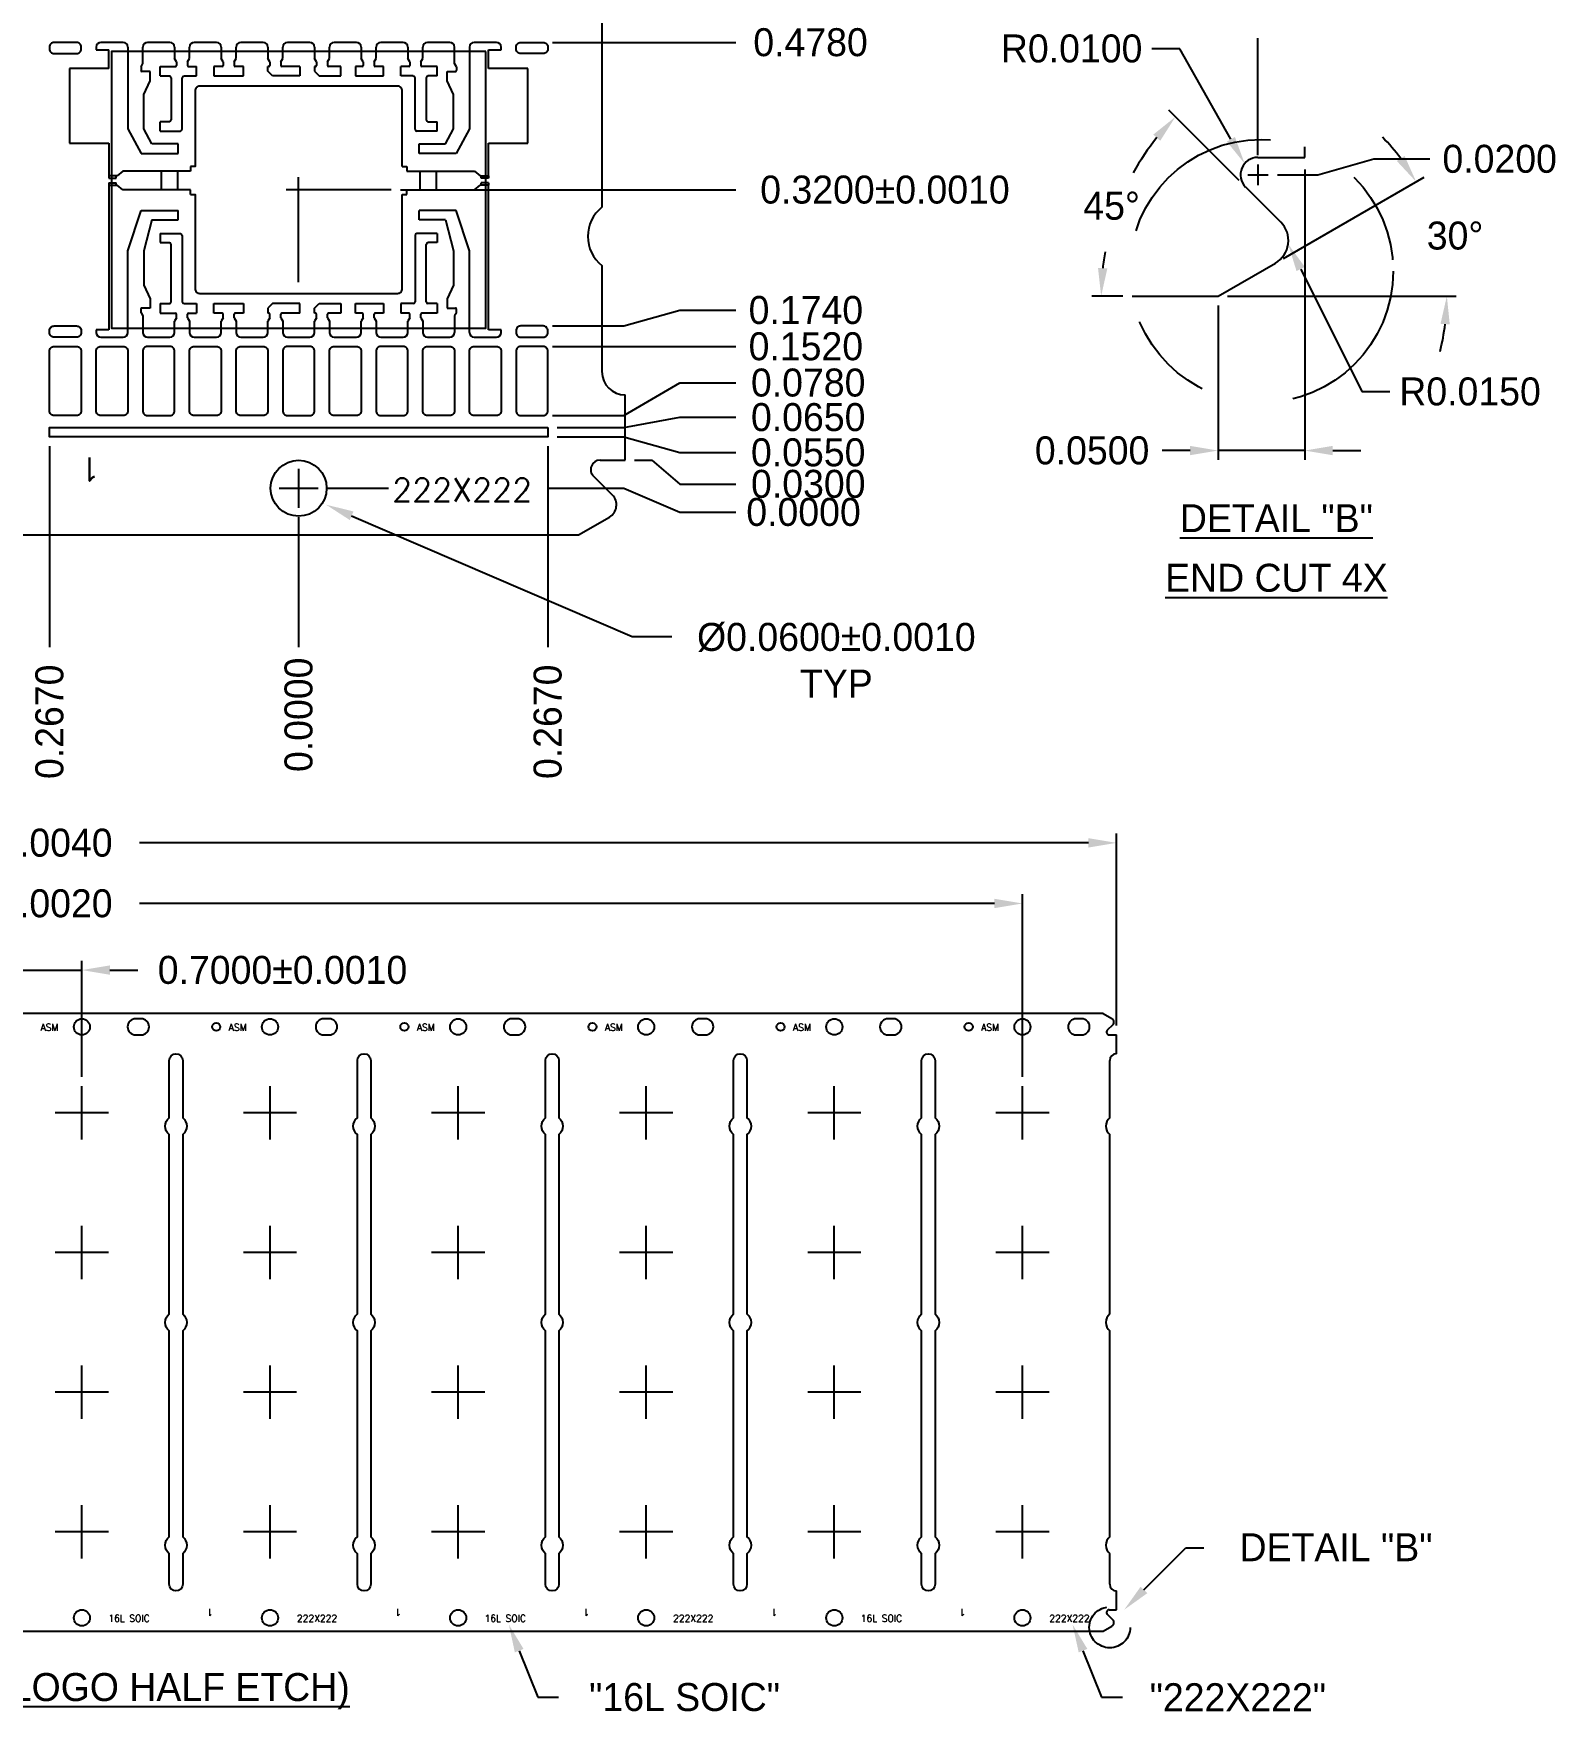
# Model space of a CAD drawing. Extents: x -3.71 to -0.57, y -3.69 to 0.24.
# Drawn here: x -2.202 to -0.571, y -3.687 to -1.888 of the extents above; entities that cross this region are included whole.
import ezdxf

# ---------------------------------------------------------------- set-up
doc = ezdxf.new("R2010")
doc.units = 0
doc.header["$MEASUREMENT"] = 0
doc.linetypes.add('CENTER', pattern=[2, 1.25, -0.25, 0.25, -0.25])
doc.linetypes.add('HIDDEN', pattern=[0.375, 0.25, -0.125])
for name, color, linetype in [('1', 7, 'Continuous'), ('1D', 4, 'Continuous'), ('3D', 4, 'Continuous')]:
    doc.layers.add(name, color=color, linetype=linetype)
doc.styles.add('ROMANS', font='romans', dxfattribs={"height": 2.5})

msp = doc.modelspace()

# ---------------------------------------------------------------- linework, layer by layer
at = {"layer": '1'}
for p, q in [((-1.5928, -1.307), (-1.5928, -2.0745)), ((-2.1348, -1.9027), (-2.1348, -1.9057)), ((-2.1348, -1.9057), (-2.1213, -1.9057)), ((-2.1058, -1.8977), (-2.1298, -1.8977)), ((-2.1213, -1.9257), (-2.1213, -1.9057)), ((-2.1008, -1.9027), (-2.1008, -1.9902)), ((-2.0848, -1.9205), (-2.0848, -1.9027)), ((-2.0558, -1.8977), (-2.0798, -1.8977)), ((-2.0508, -1.9027), (-2.0508, -1.915)), ((-2.0348, -1.915), (-2.0348, -1.9027)), ((-2.0058, -1.8977), (-2.0298, -1.8977)), ((-2.0008, -1.9027), (-2.0008, -1.915)), ((-1.9848, -1.915), (-1.9848, -1.9027)), ((-1.9558, -1.8977), (-1.9798, -1.8977)), ((-1.9508, -1.9027), (-1.9508, -1.915)), ((-1.9348, -1.915), (-1.9348, -1.9027)), ((-1.9058, -1.8977), (-1.9298, -1.8977)), ((-1.9008, -1.9027), (-1.9008, -1.915)), ((-1.8848, -1.915), (-1.8848, -1.9027)), ((-1.8558, -1.8977), (-1.8798, -1.8977)), ((-1.8508, -1.9027), (-1.8508, -1.915)), ((-1.8348, -1.915), (-1.8348, -1.9027)), ((-1.8058, -1.8977), (-1.8298, -1.8977)), ((-1.8008, -1.9027), (-1.8008, -1.915)), ((-1.7848, -1.915), (-1.7848, -1.9027)), ((-1.7558, -1.8977), (-1.7798, -1.8977)), ((-1.7508, -1.9205), (-1.7508, -1.9027)), ((-1.7348, -1.9027), (-1.7348, -1.9902)), ((-1.7058, -1.8977), (-1.7298, -1.8977)), ((-1.7143, -1.9057), (-1.7008, -1.9057)), ((-1.7143, -1.9257), (-1.7143, -1.9057)), ((-1.7008, -1.9057), (-1.7008, -1.9027)), ((-2.0867, -1.924), (-2.0848, -1.9205)), ((-2.0867, -1.924), (-2.0867, -1.928)), ((-2.0662, -1.9337), (-2.0662, -1.9234)), ((-2.0662, -1.9234), (-2.0498, -1.9234)), ((-2.0488, -1.9185), (-2.0508, -1.915)), ((-2.0488, -1.9185), (-2.0488, -1.9225)), ((-2.0368, -1.9185), (-2.0348, -1.915)), ((-2.0368, -1.9185), (-2.0368, -1.9225)), ((-2.0358, -1.9234), (-2.0273, -1.9234)), ((-2.0273, -1.9337), (-2.0273, -1.9234)), ((-2.0087, -1.9234), (-2.0087, -1.9337)), ((-1.9998, -1.9234), (-2.0087, -1.9234)), ((-1.9988, -1.9185), (-2.0008, -1.915)), ((-1.9988, -1.9185), (-1.9988, -1.9225)), ((-1.9868, -1.9185), (-1.9848, -1.915)), ((-1.9868, -1.9185), (-1.9868, -1.9225)), ((-1.9769, -1.9234), (-1.9858, -1.9234)), ((-1.9769, -1.9337), (-1.9769, -1.9234)), ((-1.9488, -1.9185), (-1.9508, -1.915)), ((-1.9508, -1.9287), (-1.9508, -1.9234)), ((-1.9498, -1.9234), (-1.9508, -1.9234)), ((-1.9488, -1.9185), (-1.9488, -1.9225)), ((-1.9368, -1.9185), (-1.9348, -1.915)), ((-1.9368, -1.9185), (-1.9368, -1.9225)), ((-1.9165, -1.9234), (-1.9358, -1.9234)), ((-1.9165, -1.9234), (-1.9165, -1.9337)), ((-1.8988, -1.9185), (-1.9008, -1.915)), ((-1.9008, -1.9234), (-1.9008, -1.9287)), ((-1.8998, -1.9234), (-1.9008, -1.9234)), ((-1.8988, -1.9185), (-1.8988, -1.9225)), ((-1.8868, -1.9185), (-1.8848, -1.915)), ((-1.8868, -1.9185), (-1.8868, -1.9225)), ((-1.8725, -1.9234), (-1.8858, -1.9234)), ((-1.8725, -1.9337), (-1.8725, -1.9234)), ((-1.8568, -1.9234), (-1.8568, -1.9337)), ((-1.8498, -1.9234), (-1.8568, -1.9234)), ((-1.8488, -1.9185), (-1.8508, -1.915)), ((-1.8488, -1.9185), (-1.8488, -1.9225)), ((-1.8368, -1.9185), (-1.8348, -1.915)), ((-1.8368, -1.9185), (-1.8368, -1.9225)), ((-1.8269, -1.9234), (-1.8358, -1.9234)), ((-1.8269, -1.9337), (-1.8269, -1.9234)), ((-1.8083, -1.9337), (-1.8083, -1.9234)), ((-1.7998, -1.9234), (-1.8083, -1.9234)), ((-1.7988, -1.9185), (-1.8008, -1.915)), ((-1.7988, -1.9185), (-1.7988, -1.9225)), ((-1.7868, -1.9185), (-1.7848, -1.915)), ((-1.7868, -1.9185), (-1.7868, -1.9225)), ((-1.7694, -1.9234), (-1.7858, -1.9234)), ((-1.7694, -1.9337), (-1.7694, -1.9234)), ((-1.7488, -1.924), (-1.7508, -1.9205)), ((-1.7488, -1.924), (-1.7488, -1.928)), ((-2.1213, -1.9257), (-2.1633, -1.9257)), ((-2.1633, -1.9257), (-2.1633, -2.0057)), ((-2.0769, -1.929), (-2.0858, -1.929)), ((-2.0838, -1.9534), (-2.0769, -1.9388)), ((-2.0769, -1.9388), (-2.0769, -1.929)), ((-2.0662, -1.9337), (-2.0564, -1.9337)), ((-2.0544, -1.9357), (-2.0544, -1.9809)), ((-2.0426, -1.9908), (-2.0426, -1.9357)), ((-2.0406, -1.9337), (-2.0273, -1.9337)), ((-2.0087, -1.9337), (-1.9769, -1.9337)), ((-1.9458, -1.9337), (-1.9508, -1.9287)), ((-1.9165, -1.9337), (-1.9458, -1.9337)), ((-1.9008, -1.9287), (-1.8958, -1.9337)), ((-1.8958, -1.9337), (-1.8725, -1.9337)), ((-1.8568, -1.9337), (-1.8269, -1.9337)), ((-1.795, -1.9337), (-1.8083, -1.9337)), ((-1.793, -1.9908), (-1.793, -1.9357)), ((-1.7812, -1.9357), (-1.7812, -1.9809)), ((-1.7694, -1.9337), (-1.7792, -1.9337)), ((-1.7587, -1.9388), (-1.7587, -1.929)), ((-1.7587, -1.929), (-1.7498, -1.929)), ((-1.7518, -1.9534), (-1.7587, -1.9388)), ((-1.6723, -1.9257), (-1.7143, -1.9257)), ((-1.6723, -2.0057), (-1.6723, -1.9257)), ((-2.0838, -1.9902), (-2.0838, -1.9534)), ((-1.7518, -1.9902), (-1.7518, -1.9534)), ((-2.1008, -1.9902), (-2.0867, -2.0168)), ((-2.0751, -2.0065), (-2.0838, -1.9902)), ((-2.0564, -1.9829), (-2.0662, -1.9829)), ((-2.0662, -1.9927), (-2.0662, -1.9829)), ((-2.0662, -1.9927), (-2.0446, -1.9927)), ((-1.7694, -1.9927), (-1.791, -1.9927)), ((-1.7792, -1.9829), (-1.7694, -1.9829)), ((-1.7694, -1.9927), (-1.7694, -1.9829)), ((-1.7605, -2.0065), (-1.7518, -1.9902)), ((-1.7348, -1.9902), (-1.7489, -2.0168)), ((-2.1633, -2.0057), (-2.1213, -2.0057)), ((-2.1213, -2.0057), (-2.1213, -2.0406)), ((-2.0469, -2.0065), (-2.0751, -2.0065)), ((-2.0469, -2.0168), (-2.0469, -2.0065)), ((-1.7887, -2.0168), (-1.7887, -2.0065)), ((-1.7887, -2.0065), (-1.7605, -2.0065)), ((-1.7143, -2.0057), (-1.6723, -2.0057)), ((-1.7143, -2.0406), (-1.7143, -2.0057)), ((-2.0867, -2.0168), (-2.0469, -2.0168)), ((-2.0338, -2.0307), (-2.0338, -2.0357)), ((-1.8068, -2.0307), (-1.8018, -2.0307)), ((-1.8018, -2.0307), (-1.8018, -2.0357)), ((-1.7489, -2.0168), (-1.7887, -2.0168)), ((-0.8897, -2.021), (-0.8395, -2.021)), ((-2.1123, -2.0406), (-2.1213, -2.0406)), ((-2.1123, -2.0406), (-2.1213, -2.0406)), ((-2.1063, -2.0357), (-2.1123, -2.0406)), ((-2.0338, -2.0357), (-2.1063, -2.0357)), ((-1.8018, -2.0357), (-1.7293, -2.0357)), ((-1.7293, -2.0357), (-1.7233, -2.0406)), ((-1.7233, -2.0406), (-1.7143, -2.0406)), ((-1.7233, -2.0406), (-1.7143, -2.0406)), ((-2.1213, -2.0509), (-2.1213, -2.2057)), ((-2.1213, -2.0509), (-2.1123, -2.0509)), ((-2.1213, -2.0509), (-2.1123, -2.0509)), ((-2.1063, -2.0557), (-2.1123, -2.0509)), ((-2.0338, -2.0557), (-2.1063, -2.0557)), ((-2.0338, -2.0607), (-2.0338, -2.0557)), ((-1.8068, -2.0607), (-1.8018, -2.0607)), ((-1.8018, -2.0607), (-1.8018, -2.0557)), ((-1.8018, -2.0557), (-1.7293, -2.0557)), ((-1.7293, -2.0557), (-1.7233, -2.0509)), ((-1.7143, -2.0509), (-1.7233, -2.0509)), ((-1.7143, -2.0509), (-1.7233, -2.0509)), ((-1.7143, -2.2057), (-1.7143, -2.0509)), ((-0.8652, -2.0904), (-0.9028, -2.0528)), ((-2.1008, -2.1213), (-2.0867, -2.0778)), ((-2.0867, -2.0778), (-2.0469, -2.0778)), ((-2.0469, -2.088), (-2.0469, -2.0778)), ((-1.7489, -2.0778), (-1.7887, -2.0778)), ((-1.7887, -2.088), (-1.7887, -2.0778)), ((-1.7348, -2.1213), (-1.7489, -2.0778)), ((-2.0751, -2.088), (-2.0838, -2.1212)), ((-2.0751, -2.088), (-2.0469, -2.088)), ((-2.0662, -2.1026), (-2.0446, -2.1026)), ((-2.0662, -2.1026), (-2.0662, -2.1124)), ((-2.0426, -2.1046), (-2.0426, -2.1758)), ((-1.793, -2.1046), (-1.793, -2.1758)), ((-1.7694, -2.1026), (-1.791, -2.1026)), ((-1.7605, -2.088), (-1.7887, -2.088)), ((-1.7694, -2.1026), (-1.7694, -2.1124)), ((-1.7605, -2.088), (-1.7518, -2.1212)), ((-2.1008, -2.2087), (-2.1008, -2.1213)), ((-2.0838, -2.1212), (-2.0838, -2.1581)), ((-2.0662, -2.1124), (-2.0564, -2.1124)), ((-2.0544, -2.1758), (-2.0544, -2.1144)), ((-1.7812, -2.1758), (-1.7812, -2.1144)), ((-1.7694, -2.1124), (-1.7792, -2.1124)), ((-1.7518, -2.1212), (-1.7518, -2.1581)), ((-1.7348, -2.2087), (-1.7348, -2.1213)), ((-1.5928, -2.137), (-1.5928, -2.2507)), ((-2.0838, -2.1581), (-2.0769, -2.1726)), ((-1.7518, -2.1581), (-1.7587, -2.1726)), ((-2.0769, -2.1726), (-2.0769, -2.1825)), ((-1.7587, -2.1726), (-1.7587, -2.1825)), ((-2.0867, -2.1875), (-2.0867, -2.1835)), ((-2.0867, -2.1875), (-2.0848, -2.191)), ((-2.0769, -2.1825), (-2.0858, -2.1825)), ((-2.0848, -2.191), (-2.0848, -2.2087)), ((-2.0662, -2.1778), (-2.0662, -2.188)), ((-2.0662, -2.1778), (-2.0564, -2.1778)), ((-2.0662, -2.188), (-2.0498, -2.188)), ((-2.0488, -2.193), (-2.0508, -2.1965)), ((-2.0488, -2.193), (-2.0488, -2.189)), ((-2.0406, -2.1778), (-2.0273, -2.1778)), ((-2.0368, -2.193), (-2.0368, -2.189)), ((-2.0368, -2.193), (-2.0348, -2.1965)), ((-2.0358, -2.188), (-2.0273, -2.188)), ((-2.0273, -2.1778), (-2.0273, -2.188)), ((-2.0087, -2.188), (-2.0087, -2.1778)), ((-2.0087, -2.1778), (-1.9769, -2.1778)), ((-1.9998, -2.188), (-2.0087, -2.188)), ((-1.9988, -2.193), (-2.0008, -2.1965)), ((-1.9988, -2.193), (-1.9988, -2.189)), ((-1.9868, -2.193), (-1.9868, -2.189)), ((-1.9868, -2.193), (-1.9848, -2.1965)), ((-1.9769, -2.188), (-1.9858, -2.188)), ((-1.9769, -2.1778), (-1.9769, -2.188)), ((-1.9458, -2.1778), (-1.9508, -2.1828)), ((-1.9508, -2.1828), (-1.9508, -2.188)), ((-1.9498, -2.188), (-1.9508, -2.188)), ((-1.9488, -2.193), (-1.9508, -2.1965)), ((-1.9488, -2.193), (-1.9488, -2.189)), ((-1.9165, -2.1778), (-1.9458, -2.1778)), ((-1.9368, -2.193), (-1.9368, -2.189)), ((-1.9368, -2.193), (-1.9348, -2.1965)), ((-1.9165, -2.188), (-1.9358, -2.188)), ((-1.9165, -2.188), (-1.9165, -2.1778)), ((-1.9008, -2.1828), (-1.8958, -2.1778)), ((-1.9008, -2.188), (-1.9008, -2.1828)), ((-1.8998, -2.188), (-1.9008, -2.188)), ((-1.8988, -2.193), (-1.9008, -2.1965)), ((-1.8988, -2.193), (-1.8988, -2.189)), ((-1.8958, -2.1778), (-1.8725, -2.1778)), ((-1.8868, -2.193), (-1.8868, -2.189)), ((-1.8868, -2.193), (-1.8848, -2.1965)), ((-1.8725, -2.188), (-1.8858, -2.188)), ((-1.8725, -2.1778), (-1.8725, -2.188)), ((-1.8568, -2.188), (-1.8568, -2.1778)), ((-1.8568, -2.1778), (-1.8269, -2.1778)), ((-1.8498, -2.188), (-1.8568, -2.188)), ((-1.8488, -2.193), (-1.8508, -2.1965)), ((-1.8488, -2.193), (-1.8488, -2.189)), ((-1.8368, -2.193), (-1.8368, -2.189)), ((-1.8368, -2.193), (-1.8348, -2.1965)), ((-1.8269, -2.188), (-1.8358, -2.188)), ((-1.8269, -2.1778), (-1.8269, -2.188)), ((-1.795, -2.1778), (-1.8083, -2.1778)), ((-1.8083, -2.1778), (-1.8083, -2.188)), ((-1.7998, -2.188), (-1.8083, -2.188)), ((-1.7988, -2.193), (-1.8008, -2.1965)), ((-1.7988, -2.193), (-1.7988, -2.189)), ((-1.7868, -2.193), (-1.7868, -2.189)), ((-1.7868, -2.193), (-1.7848, -2.1965)), ((-1.7694, -2.188), (-1.7858, -2.188)), ((-1.7694, -2.1778), (-1.7792, -2.1778)), ((-1.7694, -2.1778), (-1.7694, -2.188)), ((-1.7587, -2.1825), (-1.7498, -2.1825)), ((-1.7488, -2.1875), (-1.7508, -2.191)), ((-1.7508, -2.191), (-1.7508, -2.2087)), ((-1.7488, -2.1875), (-1.7488, -2.1835)), ((-2.1348, -2.2057), (-2.1348, -2.2087)), ((-2.1213, -2.2057), (-2.1348, -2.2057)), ((-2.0508, -2.2087), (-2.0508, -2.1965)), ((-2.0348, -2.1965), (-2.0348, -2.2087)), ((-2.0008, -2.2087), (-2.0008, -2.1965)), ((-1.9848, -2.1965), (-1.9848, -2.2087)), ((-1.9508, -2.2087), (-1.9508, -2.1965)), ((-1.9348, -2.1965), (-1.9348, -2.2087)), ((-1.9008, -2.2087), (-1.9008, -2.1965)), ((-1.8848, -2.1965), (-1.8848, -2.2087)), ((-1.8508, -2.2087), (-1.8508, -2.1965)), ((-1.8348, -2.1965), (-1.8348, -2.2087)), ((-1.8008, -2.2087), (-1.8008, -2.1965)), ((-1.8008, -2.2087), (-1.8008, -2.2041)), ((-1.7848, -2.1965), (-1.7848, -2.2087)), ((-1.7848, -2.2041), (-1.7848, -2.2087)), ((-1.7008, -2.2057), (-1.7143, -2.2057)), ((-1.7008, -2.2087), (-1.7008, -2.2057)), ((-2.1298, -2.2137), (-2.1058, -2.2137)), ((-2.0798, -2.2137), (-2.0558, -2.2137)), ((-2.0298, -2.2137), (-2.0058, -2.2137)), ((-1.9798, -2.2137), (-1.9558, -2.2137)), ((-1.9298, -2.2137), (-1.9058, -2.2137)), ((-1.8798, -2.2137), (-1.8558, -2.2137)), ((-1.8298, -2.2137), (-1.8058, -2.2137)), ((-1.7798, -2.2137), (-1.7558, -2.2137)), ((-1.7298, -2.2137), (-1.7058, -2.2137)), ((-1.5678, -2.3457), (-1.5678, -2.2757)), ((-1.5948, -2.3457), (-1.5678, -2.3457)), ((-1.5816, -2.383), (-1.6018, -2.3628)), ((-1.6178, -2.4257), (-1.5847, -2.4066)), ((-2.9678, -2.4257), (-1.6178, -2.4257)), ((-1.0557, -2.9388), (-1.0462, -2.9443)), ((-1.0453, -2.9511), (-1.0511, -2.9569)), ((-1.0491, -2.9618), (-1.0413, -2.9618)), ((-1.0491, -3.5781), (-1.0413, -3.5781)), ((-1.0557, -3.6012), (-1.0462, -3.5957)), ((-1.0453, -3.5889), (-1.0511, -3.583))]:
    msp.add_line(p, q, dxfattribs=at)
for points in [[(-2.1558, -1.9097, 0.414214), (-2.1508, -1.9047), (-2.1508, -1.9027, 0.414214), (-2.1558, -1.8977), (-2.1798, -1.8977, 0.414214), (-2.1848, -1.9027), (-2.1848, -1.9047, 0.414214), (-2.1798, -1.9097)], [(-1.6798, -1.9097, -0.414214), (-1.6848, -1.9047), (-1.6848, -1.9027, -0.414214), (-1.6798, -1.8977), (-1.6558, -1.8977, -0.414214), (-1.6508, -1.9027), (-1.6508, -1.9047, -0.414214), (-1.6558, -1.9097)], [(-2.1558, -2.2017, -0.414214), (-2.1508, -2.2067), (-2.1508, -2.2087, -0.414214), (-2.1558, -2.2137), (-2.1798, -2.2137, -0.414214), (-2.1848, -2.2087), (-2.1848, -2.2067, -0.414214), (-2.1798, -2.2017)], [(-1.6798, -2.2017, 0.414214), (-1.6848, -2.2067), (-1.6848, -2.2087, 0.414214), (-1.6798, -2.2137), (-1.6558, -2.2137, 0.414214), (-1.6508, -2.2087), (-1.6508, -2.2067, 0.414214), (-1.6558, -2.2017)], [(-2.1848, -2.2287, -0.414214), (-2.1798, -2.2237), (-2.1558, -2.2237, -0.414214), (-2.1508, -2.2287), (-2.1508, -2.2927, -0.414214), (-2.1558, -2.2977), (-2.1798, -2.2977, -0.414214), (-2.1848, -2.2927)], [(-2.1348, -2.2287, -0.414214), (-2.1298, -2.2237), (-2.1058, -2.2237, -0.414214), (-2.1008, -2.2287), (-2.1008, -2.2927, -0.414214), (-2.1058, -2.2977), (-2.1298, -2.2977, -0.414214), (-2.1348, -2.2927)], [(-2.0508, -2.2287, 0.414214), (-2.0558, -2.2237), (-2.0798, -2.2237, 0.414214), (-2.0848, -2.2287), (-2.0848, -2.2927, 0.414214), (-2.0798, -2.2977), (-2.0558, -2.2977, 0.414214), (-2.0508, -2.2927)], [(-2.0298, -2.2977, -0.414214), (-2.0348, -2.2927), (-2.0348, -2.2287, -0.414214), (-2.0298, -2.2237), (-2.0058, -2.2237, -0.414214), (-2.0008, -2.2287), (-2.0008, -2.2927, -0.414214), (-2.0058, -2.2977)], [(-1.9848, -2.2287, -0.414214), (-1.9798, -2.2237), (-1.9558, -2.2237, -0.414214), (-1.9508, -2.2287), (-1.9508, -2.2927, -0.414214), (-1.9558, -2.2977), (-1.9798, -2.2977, -0.414214), (-1.9848, -2.2927)], [(-1.9008, -2.2287, 0.414214), (-1.9058, -2.2237), (-1.9298, -2.2237, 0.414214), (-1.9348, -2.2287), (-1.9348, -2.2927, 0.414214), (-1.9298, -2.2977), (-1.9058, -2.2977, 0.414214), (-1.9008, -2.2927)], [(-1.8558, -2.2237, -0.414214), (-1.8508, -2.2287), (-1.8508, -2.2927, -0.414214), (-1.8558, -2.2977), (-1.8798, -2.2977, -0.414214), (-1.8848, -2.2927), (-1.8848, -2.2287, -0.414214), (-1.8798, -2.2237)], [(-1.8008, -2.2287, 0.414214), (-1.8058, -2.2237), (-1.8298, -2.2237, 0.414214), (-1.8348, -2.2287), (-1.8348, -2.2927, 0.414214), (-1.8298, -2.2977), (-1.8058, -2.2977, 0.414214), (-1.8008, -2.2927)], [(-1.7848, -2.2287, -0.414214), (-1.7798, -2.2237), (-1.7558, -2.2237, -0.414214), (-1.7508, -2.2287), (-1.7508, -2.2927, -0.414214), (-1.7558, -2.2977), (-1.7798, -2.2977, -0.414214), (-1.7848, -2.2927)], [(-1.7058, -2.2237, -0.414214), (-1.7008, -2.2287), (-1.7008, -2.2927, -0.414214), (-1.7058, -2.2977), (-1.7298, -2.2977, -0.414214), (-1.7348, -2.2927), (-1.7348, -2.2287, -0.414214), (-1.7298, -2.2237)], [(-1.6508, -2.2287, 0.414214), (-1.6558, -2.2237), (-1.6798, -2.2237, 0.414214), (-1.6848, -2.2287), (-1.6848, -2.2927, 0.414214), (-1.6798, -2.2977), (-1.6558, -2.2977, 0.414214), (-1.6508, -2.2927)]]:
    msp.add_lwpolyline(points, format="xyb", close=True, dxfattribs=at)
for points in [[(-1.8068, -2.0307), (-1.8068, -1.9497, 0.414214), (-1.8118, -1.9447), (-2.0238, -1.9447, 0.414214), (-2.0288, -1.9497), (-2.0288, -2.0307), (-2.0338, -2.0307)], [(-2.0338, -2.0607), (-2.0288, -2.0607), (-2.0288, -2.1618, 0.414214), (-2.0238, -2.1668), (-1.8118, -2.1668, 0.414214), (-1.8068, -2.1618), (-1.8068, -2.0607)]]:
    msp.add_lwpolyline(points, format="xyb", dxfattribs=at)
msp.add_lwpolyline([(-1.6508, -2.3107), (-1.6508, -2.3207), (-2.1848, -2.3207), (-2.1848, -2.3107)], close=True, dxfattribs=at)
msp.add_circle((-1.9178, -2.3757), 0.03, dxfattribs=at)
for centre, radius, start, end in [((-2.1298, -1.9027), 0.005, 90, 180), ((-2.1058, -1.9027), 0.005, 0, 90), ((-2.0798, -1.9027), 0.005, 90, 180), ((-2.0558, -1.9027), 0.005, 0, 90), ((-2.0298, -1.9027), 0.005, 90, 180), ((-2.0058, -1.9027), 0.005, 0, 90), ((-1.9798, -1.9027), 0.005, 90, 180), ((-1.9558, -1.9027), 0.005, 0, 90), ((-1.9298, -1.9027), 0.005, 90, 180), ((-1.9058, -1.9027), 0.005, 0, 90), ((-1.8798, -1.9027), 0.005, 90, 180), ((-1.8558, -1.9027), 0.005, 0, 90), ((-1.8298, -1.9027), 0.005, 90, 180), ((-1.8058, -1.9027), 0.005, 0, 90), ((-1.7798, -1.9027), 0.005, 90, 180), ((-1.7558, -1.9027), 0.005, 0, 90), ((-1.7298, -1.9027), 0.005, 90, 180), ((-1.7058, -1.9027), 0.005, 0, 90), ((-2.0498, -1.9225), 0.000984, 270, 360), ((-2.0358, -1.9225), 0.000984, 180, 270), ((-1.9998, -1.9225), 0.000984, 270, 360), ((-1.9858, -1.9225), 0.000984, 180, 270), ((-1.9498, -1.9225), 0.000984, 270, 360), ((-1.9358, -1.9225), 0.000984, 180, 270), ((-1.8998, -1.9225), 0.000984, 270, 360), ((-1.8858, -1.9225), 0.000984, 180, 270), ((-1.8498, -1.9225), 0.000984, 270, 360), ((-1.8358, -1.9225), 0.000984, 180, 270), ((-1.7998, -1.9225), 0.000984, 270, 360), ((-1.7858, -1.9225), 0.000984, 180, 270), ((-2.0858, -1.928), 0.000984, 180, 270), ((-2.0564, -1.9357), 0.00197, 0, 90), ((-2.0406, -1.9357), 0.00197, 90, 180), ((-1.795, -1.9357), 0.00197, 0, 90), ((-1.7792, -1.9357), 0.00197, 90, 180), ((-1.7498, -1.928), 0.000984, 270, 360), ((-2.0564, -1.9809), 0.00197, 270, 0), ((-2.0446, -1.9908), 0.00197, 270, 0), ((-1.791, -1.9908), 0.00197, 180, 270), ((-1.7792, -1.9809), 0.00197, 180, 270), ((-0.8897, -2.0396), 0.0186, 90, 225), ((-1.5678, -2.1057), 0.04, 128.6822, 231.3178), ((-2.0446, -2.1046), 0.00197, 0, 90), ((-1.791, -2.1046), 0.00197, 90, 180), ((-0.8849, -2.1101), 0.0279, 300, 45), ((-2.0564, -2.1144), 0.00197, 0, 90), ((-1.7792, -2.1144), 0.00197, 90, 180), ((-2.0564, -2.1758), 0.00197, 270, 0), ((-2.0406, -2.1758), 0.00197, 180, 270), ((-1.795, -2.1758), 0.00197, 270, 0), ((-1.7792, -2.1758), 0.00197, 180, 270), ((-2.0858, -2.1835), 0.000984, 90, 180), ((-2.0498, -2.189), 0.000984, 0, 90), ((-2.0358, -2.189), 0.000984, 90, 180), ((-1.9998, -2.189), 0.000984, 0, 90), ((-1.9858, -2.189), 0.000984, 90, 180), ((-1.9498, -2.189), 0.000984, 0, 90), ((-1.9358, -2.189), 0.000984, 90, 180), ((-1.8998, -2.189), 0.000984, 0, 90), ((-1.8858, -2.189), 0.000984, 90, 180), ((-1.8498, -2.189), 0.000984, 0, 90), ((-1.8358, -2.189), 0.000984, 90, 180), ((-1.7998, -2.189), 0.000984, 0, 90), ((-1.7858, -2.189), 0.000984, 90, 180), ((-1.7498, -2.1835), 0.000984, 0, 90), ((-2.1298, -2.2087), 0.005, 180, 270), ((-2.1058, -2.2087), 0.005, 270, 0), ((-2.0798, -2.2087), 0.005, 180, 270), ((-2.0558, -2.2087), 0.005, 270, 0), ((-2.0298, -2.2087), 0.005, 180, 270), ((-2.0058, -2.2087), 0.005, 270, 0), ((-1.9798, -2.2087), 0.005, 180, 270), ((-1.9558, -2.2087), 0.005, 270, 0), ((-1.9298, -2.2087), 0.005, 180, 270), ((-1.9058, -2.2087), 0.005, 270, 0), ((-1.8798, -2.2087), 0.005, 180, 270), ((-1.8558, -2.2087), 0.005, 270, 0), ((-1.8298, -2.2087), 0.005, 180, 270), ((-1.8058, -2.2087), 0.005, 270, 0), ((-1.7798, -2.2087), 0.005, 180, 270), ((-1.7558, -2.2087), 0.005, 270, 0), ((-1.7298, -2.2087), 0.005, 180, 270), ((-1.7058, -2.2087), 0.005, 270, 0), ((-1.5678, -2.2507), 0.025, 180, 270), ((-1.5948, -2.3557), 0.01, 90, 225), ((-1.5922, -2.3936), 0.015, 300, 45), ((-1.0483, -2.948), 0.00432, 315, 60), ((-1.0491, -2.9589), 0.00288, 135, 270), ((-1.0491, -3.581), 0.00288, 90, 225), ((-1.0483, -3.5919), 0.00432, 300, 45)]:
    msp.add_arc(centre, radius, start, end, dxfattribs=at)
at = {"layer": '1D'}
for p, q in [((-1.6458, -1.8977), (-1.4492, -1.8977)), ((-0.8897, -2.0187), (-0.8897, -1.893)), ((-0.8897, -2.0287), (-0.8897, -2.0506)), ((-0.8256, -2.0396), (-0.7656, -2.0227)), ((-0.7656, -2.0227), (-0.7056, -2.0227)), ((-2.1213, -2.0432), (-2.1133, -2.0432)), ((-2.1213, -2.0482), (-2.1133, -2.0482)), ((-1.7143, -2.0432), (-1.7223, -2.0432)), ((-1.7143, -2.0482), (-1.7223, -2.0482)), ((-0.9006, -2.0396), (-0.8787, -2.0396)), ((-0.8687, -2.0396), (-0.8256, -2.0396)), ((-0.8623, -2.1293), (-0.7114, -2.0421)), ((-0.8395, -2.034), (-0.8395, -2.3453)), ((-1.8087, -2.0557), (-1.4492, -2.0557)), ((-0.9224, -2.1697), (-0.6772, -2.1697)), ((-1.5692, -2.2017), (-1.5092, -2.1848)), ((-1.5092, -2.1848), (-1.4492, -2.1848)), ((-0.9324, -2.1797), (-0.9324, -2.3453)), ((-1.6458, -2.2017), (-1.5692, -2.2017)), ((-1.6458, -2.2237), (-1.4492, -2.2237)), ((-1.5692, -2.2977), (-1.5092, -2.2626)), ((-1.5092, -2.2626), (-1.4492, -2.2626)), ((-1.6458, -2.2977), (-1.5692, -2.2977)), ((-1.5692, -2.3107), (-1.5092, -2.2996)), ((-1.5092, -2.2996), (-1.4492, -2.2996)), ((-1.6408, -2.3107), (-1.5692, -2.3107)), ((-2.1848, -2.3307), (-2.1848, -2.5461)), ((-1.6508, -2.3307), (-1.6508, -2.5461)), ((-1.6408, -2.3207), (-1.5692, -2.3207)), ((-1.5692, -2.3207), (-1.5092, -2.3374)), ((-1.5092, -2.3374), (-1.4492, -2.3374)), ((-0.9624, -2.3353), (-0.9924, -2.3353)), ((-0.8395, -2.3353), (-0.9324, -2.3353)), ((-0.8095, -2.3353), (-0.7795, -2.3353)), ((-1.9178, -2.3549), (-1.9178, -2.3966)), ((-1.5578, -2.3457), (-1.5394, -2.3457)), ((-1.5394, -2.3457), (-1.5091, -2.3712)), ((-1.5091, -2.3712), (-1.4491, -2.3712)), ((-1.9386, -2.3757), (-1.897, -2.3757)), ((-1.887, -2.3757), (-1.8215, -2.3757)), ((-1.6508, -2.3757), (-1.5692, -2.3757)), ((-1.5692, -2.3757), (-1.5092, -2.4013)), ((-1.9178, -2.4066), (-1.9178, -2.5461)), ((-1.861, -2.4052), (-1.5605, -2.5347)), ((-1.5092, -2.4013), (-1.4492, -2.4013)), ((-1.5605, -2.5347), (-1.5178, -2.5347)), ((-1.0413, -2.9518), (-1.0413, -2.7459)), ((-1.0713, -2.7559), (-2.0884, -2.7559)), ((-1.1721, -2.8209), (-2.0884, -2.8209)), ((-1.1421, -3.0068), (-1.1421, -2.8109)), ((-2.3517, -2.8923), (-2.1501, -2.8923)), ((-2.1501, -3.0068), (-2.1501, -2.8823)), ((-2.1201, -2.8923), (-2.0901, -2.8923)), ((-1.0118, -3.5569), (-0.9668, -3.5119)), ((-0.9668, -3.5119), (-0.9475, -3.5119)), ((-1.6814, -3.622), (-1.6615, -3.6719)), ((-1.0772, -3.622), (-1.0572, -3.6719)), ((-1.6615, -3.6719), (-1.6392, -3.6719)), ((-1.0572, -3.6719), (-1.035, -3.6719))]:
    msp.add_line(p, q, dxfattribs=at)
at = {"layer": '1D', "linetype": 'CENTER', "ltscale": 0.09}
for p, q in [((-1.9178, -2.1548), (-1.9178, -1.9567)), ((-1.8187, -2.0557), (-2.0168, -2.0557)), ((-2.1501, -3.0739), (-2.1501, -3.0168)), ((-1.9485, -3.0739), (-1.9485, -3.0168)), ((-1.7469, -3.0739), (-1.7469, -3.0168)), ((-1.5453, -3.0739), (-1.5453, -3.0168)), ((-1.3437, -3.0739), (-1.3437, -3.0168)), ((-1.1421, -3.0739), (-1.1421, -3.0168)), ((-2.1216, -3.0453), (-2.1786, -3.0453)), ((-1.92, -3.0453), (-1.977, -3.0453)), ((-1.7184, -3.0453), (-1.7754, -3.0453)), ((-1.5168, -3.0453), (-1.5738, -3.0453)), ((-1.3152, -3.0453), (-1.3722, -3.0453)), ((-1.1136, -3.0453), (-1.1706, -3.0453)), ((-2.1501, -3.2236), (-2.1501, -3.1666)), ((-1.9485, -3.2236), (-1.9485, -3.1666)), ((-1.7469, -3.2236), (-1.7469, -3.1666)), ((-1.5453, -3.2236), (-1.5453, -3.1666)), ((-1.3437, -3.2236), (-1.3437, -3.1666)), ((-1.1421, -3.2236), (-1.1421, -3.1666)), ((-2.1216, -3.1951), (-2.1786, -3.1951)), ((-1.92, -3.1951), (-1.977, -3.1951)), ((-1.7184, -3.1951), (-1.7754, -3.1951)), ((-1.5168, -3.1951), (-1.5738, -3.1951)), ((-1.3152, -3.1951), (-1.3722, -3.1951)), ((-1.1136, -3.1951), (-1.1706, -3.1951)), ((-2.1501, -3.3734), (-2.1501, -3.3163)), ((-1.9485, -3.3734), (-1.9485, -3.3163)), ((-1.7469, -3.3734), (-1.7469, -3.3163)), ((-1.5453, -3.3734), (-1.5453, -3.3163)), ((-1.3437, -3.3734), (-1.3437, -3.3163)), ((-1.1421, -3.3734), (-1.1421, -3.3163)), ((-2.1216, -3.3449), (-2.1786, -3.3449)), ((-1.92, -3.3449), (-1.977, -3.3449)), ((-1.7184, -3.3449), (-1.7754, -3.3449)), ((-1.5168, -3.3449), (-1.5738, -3.3449)), ((-1.3152, -3.3449), (-1.3722, -3.3449)), ((-1.1136, -3.3449), (-1.1706, -3.3449)), ((-2.1501, -3.5231), (-2.1501, -3.4661)), ((-1.9485, -3.5231), (-1.9485, -3.4661)), ((-1.7469, -3.5231), (-1.7469, -3.4661)), ((-1.5453, -3.5231), (-1.5453, -3.4661)), ((-1.3437, -3.5231), (-1.3437, -3.4661)), ((-1.1421, -3.5231), (-1.1421, -3.4661)), ((-2.1216, -3.4946), (-2.1786, -3.4946)), ((-1.92, -3.4946), (-1.977, -3.4946)), ((-1.7184, -3.4946), (-1.7754, -3.4946)), ((-1.5168, -3.4946), (-1.5738, -3.4946)), ((-1.3152, -3.4946), (-1.3722, -3.4946)), ((-1.1136, -3.4946), (-1.1706, -3.4946))]:
    msp.add_line(p, q, dxfattribs=at)
at = {"layer": '1D', "linetype": 'HIDDEN'}
for p, q in [((-2.1213, -2.0406), (-2.1213, -2.0432)), ((-2.1213, -2.0482), (-2.1213, -2.0509)), ((-2.1133, -2.0432), (-2.1133, -2.0406)), ((-2.1133, -2.0509), (-2.1133, -2.0482)), ((-1.7223, -2.0432), (-1.7223, -2.0406)), ((-1.7223, -2.0509), (-1.7223, -2.0482)), ((-1.7143, -2.0406), (-1.7143, -2.0432)), ((-1.7143, -2.0482), (-1.7143, -2.0509))]:
    msp.add_line(p, q, dxfattribs=at)
at = {"layer": '1D', "color": 7}
for p, q in [((-0.9324, -2.1697), (-0.871, -2.1343)), ((-1.0246, -2.1697), (-0.9324, -2.1697)), ((-1.0557, -2.9388), (-3.4461, -2.9388)), ((-1.0413, -2.982), (-1.0413, -2.9618)), ((-1.0485, -3.0507), (-1.0485, -2.9892)), ((-1.0485, -3.261), (-1.0485, -3.0687)), ((-1.0485, -3.5), (-1.0485, -3.279)), ((-1.0485, -3.5508), (-1.0485, -3.518)), ((-1.0413, -3.5781), (-1.0413, -3.558)), ((-3.4461, -3.6012), (-1.0557, -3.6012))]:
    msp.add_line(p, q, dxfattribs=at)
at = {"layer": '1D', "color": 2, "ltscale": 0.05}
msp.add_lwpolyline([(-1.7173, -1.9073), (-2.1183, -1.9073), (-2.1183, -2.2041), (-1.7173, -2.2041)], close=True, dxfattribs=at)
at = {"layer": '1D', "color": 7}
msp.add_lwpolyline([(-0.8395, -2.021), (-0.8395, -2.0095)], dxfattribs=at)
at = {"layer": '1D'}
for points in [[(-2.0651, -2.0357), (-2.0651, -2.0557)], [(-2.0478, -2.0357), (-2.0478, -2.0557)], [(-1.7878, -2.0357), (-1.7878, -2.0557)], [(-1.7705, -2.0357), (-1.7705, -2.0557)]]:
    msp.add_lwpolyline(points, dxfattribs=at)
at = {"layer": '1D', "color": 7}
for points in [[(-2.0925, -2.9618), (-2.0867, -2.9618, 1), (-2.0867, -2.9445), (-2.0925, -2.9445, 1)], [(-1.8909, -2.9618), (-1.8851, -2.9618, 1), (-1.8851, -2.9445), (-1.8909, -2.9445, 1)], [(-1.6893, -2.9618), (-1.6835, -2.9618, 1), (-1.6835, -2.9445), (-1.6893, -2.9445, 1)], [(-1.4877, -2.9618), (-1.4819, -2.9618, 1), (-1.4819, -2.9445), (-1.4877, -2.9445, 1)], [(-1.2861, -2.9618), (-1.2803, -2.9618, 1), (-1.2803, -2.9445), (-1.2861, -2.9445, 1)], [(-1.0787, -2.9445), (-1.0845, -2.9445, 1), (-1.0845, -2.9618), (-1.0787, -2.9618, 1)], [(-2.0421, -3.5508, -1), (-2.0565, -3.5508), (-2.0565, -3.518, -0.480384), (-2.0565, -3.5), (-2.0565, -3.279, -0.480384), (-2.0565, -3.261), (-2.0565, -3.0687, -0.480384), (-2.0565, -3.0507), (-2.0565, -2.9892, -1), (-2.0421, -2.9892), (-2.0421, -3.0507, -0.480384), (-2.0421, -3.0687), (-2.0421, -3.261, -0.480384), (-2.0421, -3.279), (-2.0421, -3.5, -0.480384), (-2.0421, -3.518)], [(-1.8405, -3.5508, -1), (-1.8549, -3.5508), (-1.8549, -3.518, -0.480384), (-1.8549, -3.5), (-1.8549, -3.279, -0.480384), (-1.8549, -3.261), (-1.8549, -3.0687, -0.480384), (-1.8549, -3.0507), (-1.8549, -2.9892, -1), (-1.8405, -2.9892), (-1.8405, -3.0507, -0.480384), (-1.8405, -3.0687), (-1.8405, -3.261, -0.480384), (-1.8405, -3.279), (-1.8405, -3.5, -0.480384), (-1.8405, -3.518)], [(-1.6389, -3.5508, -1), (-1.6533, -3.5508), (-1.6533, -3.518, -0.480384), (-1.6533, -3.5), (-1.6533, -3.279, -0.480384), (-1.6533, -3.261), (-1.6533, -3.0687, -0.480384), (-1.6533, -3.0507), (-1.6533, -2.9892, -1), (-1.6389, -2.9892), (-1.6389, -3.0507, -0.480384), (-1.6389, -3.0687), (-1.6389, -3.261, -0.480384), (-1.6389, -3.279), (-1.6389, -3.5, -0.480384), (-1.6389, -3.518)], [(-1.4373, -3.5508, -1), (-1.4517, -3.5508), (-1.4517, -3.518, -0.480384), (-1.4517, -3.5), (-1.4517, -3.279, -0.480384), (-1.4517, -3.261), (-1.4517, -3.0687, -0.480384), (-1.4517, -3.0507), (-1.4517, -2.9892, -1), (-1.4373, -2.9892), (-1.4373, -3.0507, -0.480384), (-1.4373, -3.0687), (-1.4373, -3.261, -0.480384), (-1.4373, -3.279), (-1.4373, -3.5, -0.480384), (-1.4373, -3.518)], [(-1.2357, -3.5508, -1), (-1.2501, -3.5508), (-1.2501, -3.518, -0.480384), (-1.2501, -3.5), (-1.2501, -3.279, -0.480384), (-1.2501, -3.261), (-1.2501, -3.0687, -0.480384), (-1.2501, -3.0507), (-1.2501, -2.9892, -1), (-1.2357, -2.9892), (-1.2357, -3.0507, -0.480384), (-1.2357, -3.0687), (-1.2357, -3.261, -0.480384), (-1.2357, -3.279), (-1.2357, -3.5, -0.480384), (-1.2357, -3.518)]]:
    msp.add_lwpolyline(points, format="xyb", close=True, dxfattribs=at)
at = {"layer": '1D', "color": 2, "linetype": 'CENTER', "ltscale": 0.15}
msp.add_circle((-0.886, -2.1429), 0.1412, dxfattribs=at)
at = {"layer": '1D', "color": 7}
for centre, radius in [((-2.1501, -2.9532), 0.00864), ((-2.0061, -2.9532), 0.00432), ((-1.9485, -2.9532), 0.00864), ((-1.8045, -2.9532), 0.00432), ((-1.7469, -2.9532), 0.00864), ((-1.6029, -2.9532), 0.00432), ((-1.5453, -2.9532), 0.00864), ((-1.4013, -2.9532), 0.00432), ((-1.3437, -2.9532), 0.00864), ((-1.1997, -2.9532), 0.00432), ((-1.1421, -2.9532), 0.00864), ((-2.1501, -3.5868), 0.00864), ((-1.9485, -3.5868), 0.00864), ((-1.7469, -3.5868), 0.00864), ((-1.5453, -3.5868), 0.00864), ((-1.3437, -3.5868), 0.00864), ((-1.1421, -3.5868), 0.00864)]:
    msp.add_circle(centre, radius, dxfattribs=at)
at = {"layer": '1D', "color": 2, "linetype": 'CENTER', "ltscale": 0.03}
msp.add_circle((-1.0485, -3.597), 0.0219, dxfattribs=at)
at = {"layer": '1D'}
for start, end in [(37.0138, 44.0276), (345.9724, 352.9862)]:
    msp.add_arc((-0.9324, -2.1697), 0.2452, start, end, dxfattribs=at)
at = {"layer": '1D', "color": 7}
for centre, radius, start, end in [((-1.0413, -2.9892), 0.0072, 90, 180), ((-1.0413, -3.0597), 0.0115, 128.6822, 231.3178), ((-1.0413, -3.27), 0.0115, 128.6822, 231.3178), ((-1.0413, -3.509), 0.0115, 128.6822, 231.3178), ((-1.0413, -3.5508), 0.0072, 180, 270)]:
    msp.add_arc(centre, radius, start, end, dxfattribs=at)
at = {"layer": '1D'}
for points in [[(-0.7325, -2.0194), (-0.7408, -2.0249), (-0.7201, -2.0471)], [(-0.694, -2.1994), (-0.6841, -2.2), (-0.6872, -2.1697)], [(-0.9624, -2.3303), (-0.9624, -2.3403), (-0.9324, -2.3353)], [(-0.8095, -2.3303), (-0.8095, -2.3403), (-0.8395, -2.3353)], [(-1.863, -2.4098), (-1.8885, -2.3933), (-1.859, -2.4006)], [(-1.0713, -2.7509), (-1.0713, -2.7609), (-1.0413, -2.7559)], [(-1.1721, -2.8159), (-1.1721, -2.8259), (-1.1421, -2.8209)], [(-2.1201, -2.8873), (-2.1201, -2.8973), (-2.1501, -2.8923)], [(-1.0083, -3.5604), (-1.033, -3.5781), (-1.0154, -3.5534)], [(-1.6861, -3.6238), (-1.6925, -3.5941), (-1.6768, -3.6201)], [(-1.0818, -3.6238), (-1.0883, -3.5941), (-1.0725, -3.6201)]]:
    msp.add_solid(points, dxfattribs=at)
at = {"layer": '3D'}
for p, q in [((-0.9735, -1.9046), (-1.0035, -1.9046)), ((-0.9187, -2.0016), (-0.9735, -1.9046)), ((-0.9099, -2.0457), (-0.9852, -1.9704)), ((-0.8438, -2.1407), (-0.7782, -2.2719)), ((-1.0346, -2.1697), (-1.0677, -2.1697)), ((-0.7782, -2.2719), (-0.7482, -2.2719))]:
    msp.add_line(p, q, dxfattribs=at)
for start, end in [(141.3247, 150.8958), (169.9478, 173.6753)]:
    msp.add_arc((-0.7858, -2.1697), 0.2719, start, end, dxfattribs=at)
for points in [[(-1.0018, -1.9965), (-0.9944, -2.0032), (-0.9781, -1.9775)], [(-0.9143, -1.9991), (-0.9039, -2.0277), (-0.923, -2.0041)], [(-0.8483, -2.1429), (-0.8573, -2.1139), (-0.8394, -2.1385)], [(-1.0511, -2.1401), (-1.0611, -2.1395), (-1.0577, -2.1697)]]:
    msp.add_solid(points, dxfattribs=at)

# ---------------------------------------------------------------- texts
at = {"layer": '1D', "style": 'ROMANS'}
for height, p in [(0.025, (-2.1301, -2.3428)), (0.0072, (-2.0096, -3.5773)), (0.0072, (-1.808, -3.5773)), (0.0072, (-1.6064, -3.5773)), (0.0072, (-1.4048, -3.5773)), (0.0072, (-1.2032, -3.5773))]:
    msp.add_text('1', height=height, rotation=180, dxfattribs=at).set_placement(p)
for s, height, p in [('222X222', 0.025, (-1.8177, -2.39)), ('ASM', 0.0072, (-2.1944, -2.9573)), ('ASM', 0.0072, (-1.9928, -2.9573)), ('ASM', 0.0072, (-1.7912, -2.9573)), ('ASM', 0.0072, (-1.5896, -2.9573)), ('ASM', 0.0072, (-1.388, -2.9573)), ('ASM', 0.0072, (-1.1864, -2.9573)), ('16L SOIC', 0.0072, (-2.1218, -3.5909)), ('222X222', 0.0072, (-1.9197, -3.5909)), ('16L SOIC', 0.0072, (-1.7186, -3.5909)), ('222X222', 0.0072, (-1.5165, -3.5909)), ('16L SOIC', 0.0072, (-1.3154, -3.5909)), ('222X222', 0.0072, (-1.1133, -3.5909))]:
    msp.add_text(s, height=height, dxfattribs=at).set_placement(p)
at = {"layer": '1D', "char_height": 0.03, "attachment_point": 5}
for s, insert in [('\\A1;0.4780', (-1.3692, -1.8977)), ('\\A1;0.0200', (-0.6306, -2.0227)), ('\\A1;0.3200%%P0.0010', (-1.2894, -2.0557)), ('\\A1;45%%D', (-1.0465, -2.073)), ('\\A1;30%%D', (-0.6784, -2.105)), ('\\A1;0.1740', (-1.3742, -2.1848)), ('\\A1;0.1520', (-1.3742, -2.2237)), ('\\A1;0.0780', (-1.3717, -2.2626)), ('\\A1;0.0650', (-1.3717, -2.2996)), ('\\A1;0.0500', (-1.0674, -2.3353)), ('\\A1;0.0550', (-1.3717, -2.3374)), ('\\A1;0.0300', (-1.3716, -2.3712)), ('\\A1;0.0000', (-1.3767, -2.4013)), ('\\A1;{\\LDETAIL "B"}', (-0.8699, -2.4078)), ('\\A1;{\\LEND CUT 4X}', (-0.8699, -2.4719)), ('\\A1;%%C0.0600%%P0.0010\\PTYP', (-1.3415, -2.5601)), ('\\A1;8.4000%%p0.0040', (-2.2509, -2.7559)), ('\\A1;7.7000%%P0.0020', (-2.2509, -2.8209)), ('\\A1;0.7000%%p0.0010', (-1.9351, -2.8923)), ('\\A1;DETAIL "B"', (-0.806, -3.5111)), ('\\A1;{\\L48 UNITS/STRIP (ALL LOGO HALF ETCH)}', (-2.2509, -3.6655)), ('\\A1;"16L SOIC"', (-1.5042, -3.6719)), ('"222X222"', (-0.9112, -3.6719))]:
    msp.add_mtext(s, dxfattribs=dict(at, insert=insert))
at = {"layer": '1D', "char_height": 0.03, "attachment_point": 5, "rotation": 90}
for s, insert in [('\\A1;0.2670', (-2.1848, -2.6261)), ('\\A1;0.0000', (-1.9178, -2.6186)), ('\\A1;0.2670', (-1.6508, -2.6261))]:
    msp.add_mtext(s, dxfattribs=dict(at, insert=insert))
at = {"layer": '3D'}
msp.add_text('R0.0150', height=0.03, dxfattribs=at).set_placement((-0.7382, -2.2869))
at = {"layer": '3D', "insert": (-1.0135, -1.9196), "char_height": 0.03, "attachment_point": 9}
msp.add_mtext('\\A1;R0.0100', dxfattribs=at)

doc.saveas('drawing.dxf')
